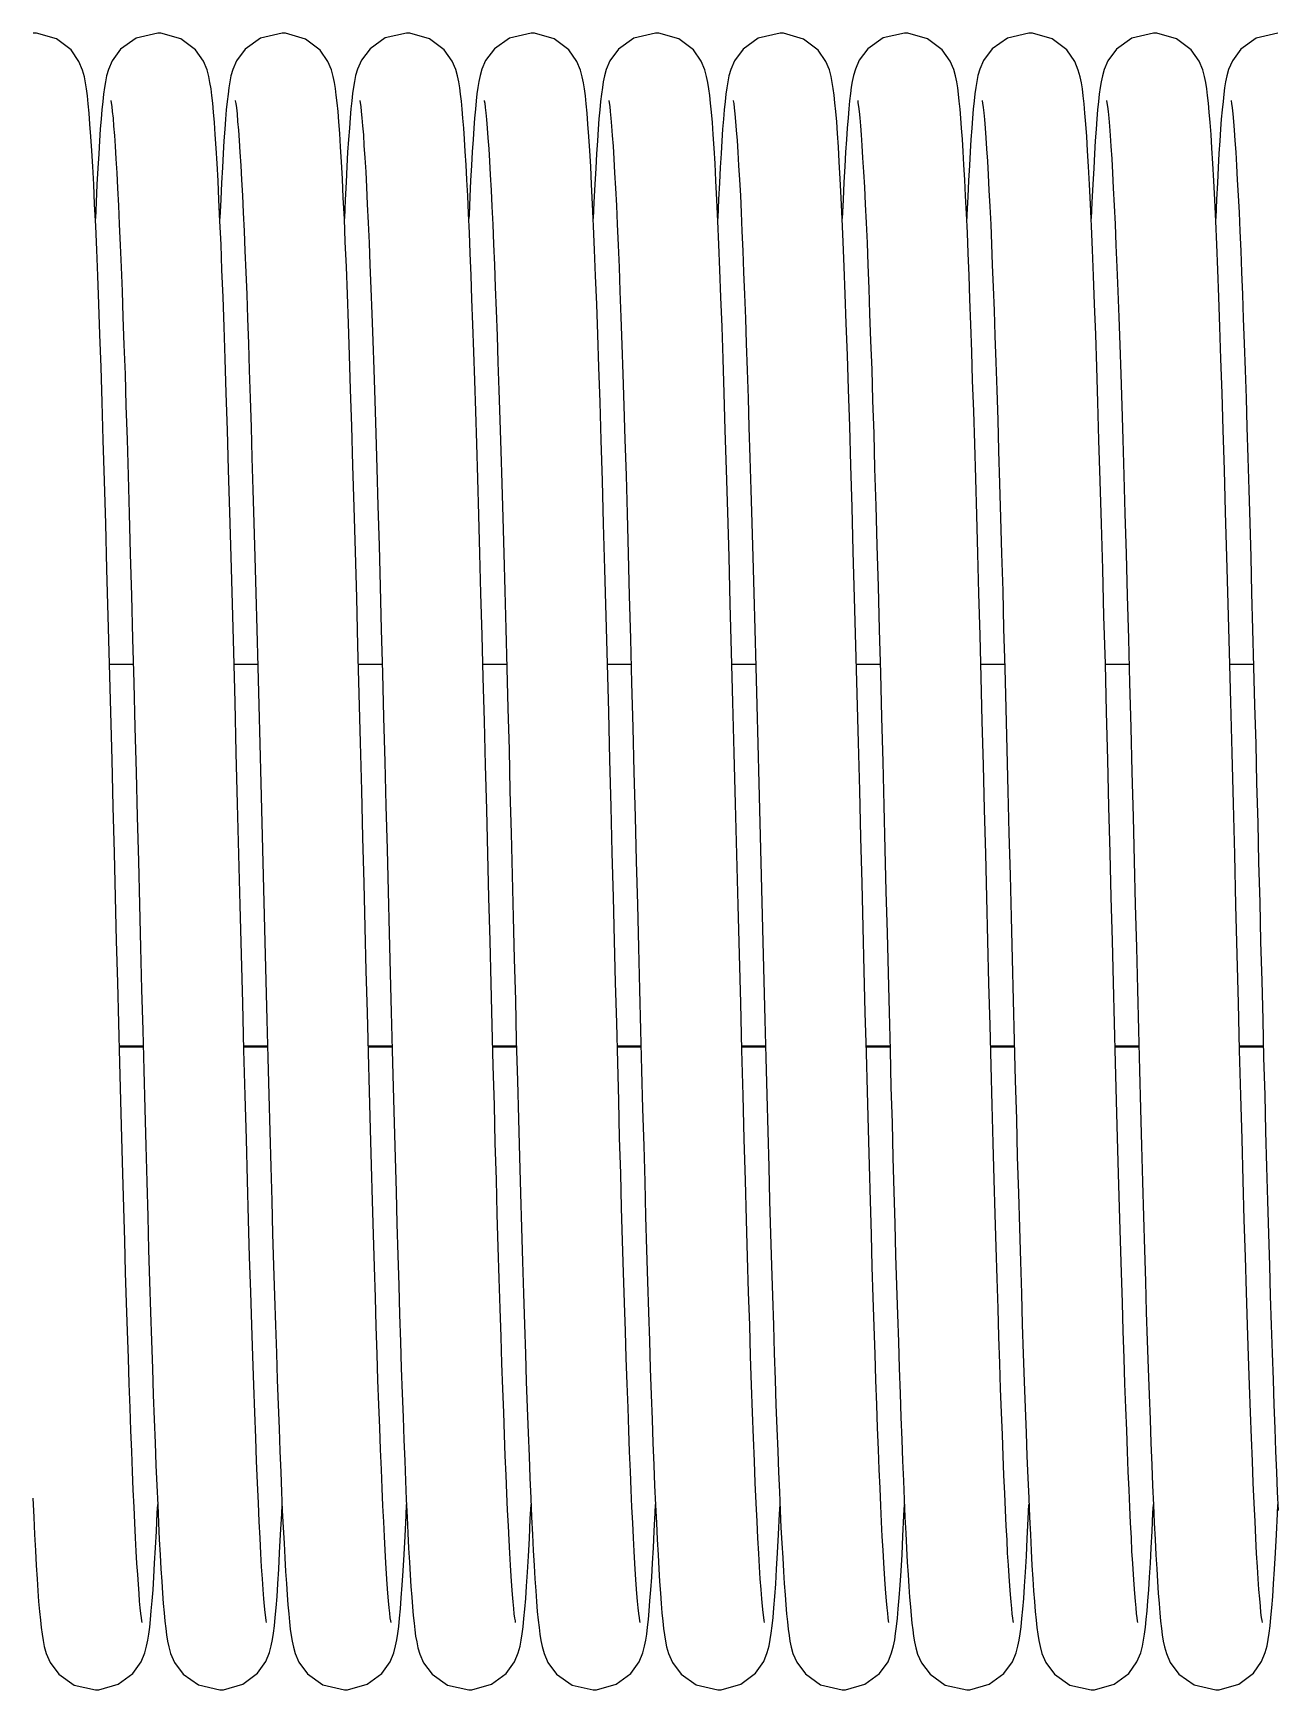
# Model space of a CAD drawing. Header units: millimetres. Extents: x 21899 to 38731, y -5425 to 3612.
# Drawn here: x 22540.2 to 22620.2, y 3128.8 to 3235.3 of the extents above; entities that cross this region are included whole.
import ezdxf

# ---------------------------------------------------------------- set-up
doc = ezdxf.new("R2010")
doc.units = ezdxf.units.MM

msp = doc.modelspace()

# ---------------------------------------------------------------- linework, layer by layer
at = {"color": 7, "linetype": 'Continuous'}
for p, q in [((22545.13, 3194.69), (22546.65, 3194.69)), ((22553.13, 3194.69), (22554.65, 3194.69)), ((22561.13, 3194.69), (22562.65, 3194.69)), ((22569.13, 3194.69), (22570.65, 3194.69)), ((22577.13, 3194.69), (22578.65, 3194.69)), ((22585.13, 3194.69), (22586.65, 3194.69)), ((22593.13, 3194.69), (22594.65, 3194.69)), ((22601.13, 3194.69), (22602.65, 3194.69)), ((22609.13, 3194.69), (22610.65, 3194.69)), ((22617.13, 3194.69), (22618.65, 3194.69)), ((22545.76, 3170.08), (22547.29, 3170.08)), ((22553.76, 3170.08), (22555.29, 3170.08)), ((22561.76, 3170.08), (22563.29, 3170.08)), ((22569.76, 3170.08), (22571.29, 3170.08)), ((22577.76, 3170.08), (22579.29, 3170.08)), ((22585.76, 3170.08), (22587.29, 3170.08)), ((22593.76, 3170.08), (22595.29, 3170.08)), ((22601.76, 3170.08), (22603.29, 3170.08)), ((22609.76, 3170.08), (22611.29, 3170.08)), ((22617.76, 3170.08), (22619.29, 3170.08))]:
    msp.add_line(p, q, dxfattribs=at)
at = {"color": 9, "linetype": 'Continuous'}
for p, q in [((22545.76, 3170.15), (22547.28, 3170.15)), ((22553.76, 3170.15), (22555.28, 3170.15)), ((22561.76, 3170.15), (22563.28, 3170.15)), ((22569.76, 3170.15), (22571.28, 3170.15)), ((22577.76, 3170.15), (22579.28, 3170.15)), ((22585.76, 3170.15), (22587.28, 3170.15)), ((22593.76, 3170.15), (22595.28, 3170.15)), ((22601.76, 3170.15), (22603.28, 3170.15)), ((22609.76, 3170.15), (22611.28, 3170.15)), ((22617.76, 3170.15), (22619.28, 3170.15))]:
    msp.add_line(p, q, dxfattribs=at)
at = {"color": 7, "linetype": 'Continuous'}
for points in [[(22547.22, 3133.08), (22547.2, 3133.18), (22547.18, 3133.38), (22547.14, 3133.66), (22547.1, 3134.02), (22547.06, 3134.45), (22547.02, 3134.95), (22546.98, 3135.52), (22546.94, 3136.16), (22546.89, 3136.88), (22546.84, 3137.67), (22546.8, 3138.53), (22546.75, 3139.48), (22546.7, 3140.5), (22546.65, 3141.61), (22546.6, 3142.79), (22546.55, 3144.07), (22546.5, 3145.43), (22546.45, 3146.88), (22546.39, 3148.42), (22546.34, 3150.07), (22546.28, 3151.81), (22546.22, 3153.64), (22546.16, 3155.58), (22546.1, 3157.61), (22546.04, 3159.74), (22545.98, 3161.95), (22545.91, 3164.24), (22545.85, 3166.62), (22545.79, 3169.07), (22545.72, 3171.6), (22545.65, 3174.22), (22545.58, 3176.91), (22545.51, 3179.7), (22545.44, 3182.56), (22545.36, 3185.51), (22545.29, 3188.53), (22545.21, 3191.61), (22545.13, 3194.71), (22545.04, 3197.78), (22544.96, 3200.79), (22544.88, 3203.7), (22544.8, 3206.47), (22544.72, 3209.08), (22544.65, 3211.52), (22544.58, 3213.78), (22544.51, 3215.88), (22544.44, 3217.83), (22544.37, 3219.64), (22544.3, 3221.31), (22544.24, 3222.85), (22544.17, 3224.25), (22544.11, 3225.52), (22544.05, 3226.67), (22543.99, 3227.69), (22543.93, 3228.6), (22543.87, 3229.4), (22543.82, 3230.1), (22543.76, 3230.7), (22543.71, 3231.21), (22543.65, 3231.66), (22543.59, 3232.06), (22543.51, 3232.45), (22543.39, 3232.88), (22543.16, 3233.43), (22542.65, 3234.17), (22541.71, 3234.88), (22540.44, 3235.24), (22540.22, 3235.25)], [(22548.22, 3235.25), (22546.83, 3234.93), (22545.84, 3234.23), (22545.29, 3233.48), (22545.05, 3232.92), (22544.94, 3232.5), (22544.86, 3232.13), (22544.8, 3231.75), (22544.74, 3231.33), (22544.69, 3230.86), (22544.63, 3230.33), (22544.58, 3229.74), (22544.53, 3229.07)], [(22551.87, 3229.51), (22551.81, 3230.18), (22551.76, 3230.75), (22551.7, 3231.25), (22551.65, 3231.68), (22551.58, 3232.08), (22551.5, 3232.46), (22551.39, 3232.9), (22551.16, 3233.44), (22550.65, 3234.17), (22549.71, 3234.88), (22548.43, 3235.24), (22548.22, 3235.25)], [(22556.22, 3235.25), (22554.82, 3234.92), (22553.84, 3234.23), (22553.29, 3233.48), (22553.05, 3232.92), (22552.93, 3232.5), (22552.86, 3232.12), (22552.79, 3231.74), (22552.74, 3231.32), (22552.69, 3230.85), (22552.63, 3230.32), (22552.58, 3229.73), (22552.53, 3229.07)], [(22559.86, 3229.55), (22559.81, 3230.21), (22559.75, 3230.77), (22559.7, 3231.26), (22559.64, 3231.69), (22559.58, 3232.08), (22559.5, 3232.47), (22559.39, 3232.9), (22559.16, 3233.43), (22558.66, 3234.16), (22557.72, 3234.87), (22556.44, 3235.24), (22556.22, 3235.25)], [(22564.22, 3235.25), (22562.85, 3234.94), (22561.87, 3234.25), (22561.31, 3233.51), (22561.06, 3232.94), (22560.94, 3232.52), (22560.86, 3232.15), (22560.8, 3231.78), (22560.74, 3231.36), (22560.69, 3230.9), (22560.64, 3230.39), (22560.59, 3229.81), (22560.54, 3229.15)], [(22567.89, 3229.15), (22567.84, 3229.79), (22567.79, 3230.36), (22567.74, 3230.87), (22567.69, 3231.33), (22567.64, 3231.73), (22567.58, 3232.12), (22567.5, 3232.5), (22567.38, 3232.92), (22567.15, 3233.45), (22566.64, 3234.18), (22565.7, 3234.88), (22564.43, 3235.24), (22564.22, 3235.25)], [(22572.22, 3235.25), (22570.84, 3234.93), (22569.86, 3234.24), (22569.3, 3233.5), (22569.06, 3232.94), (22568.94, 3232.52), (22568.86, 3232.14), (22568.8, 3231.76), (22568.74, 3231.35), (22568.69, 3230.89), (22568.64, 3230.37), (22568.59, 3229.79), (22568.54, 3229.14)], [(22579.22, 3133.08), (22579.2, 3133.18), (22579.18, 3133.38), (22579.14, 3133.66), (22579.1, 3134.02), (22579.06, 3134.45), (22579.02, 3134.95), (22578.98, 3135.52), (22578.94, 3136.16), (22578.89, 3136.88), (22578.84, 3137.67), (22578.8, 3138.53), (22578.75, 3139.48), (22578.7, 3140.5), (22578.65, 3141.61), (22578.6, 3142.79), (22578.55, 3144.07), (22578.5, 3145.43), (22578.45, 3146.88), (22578.39, 3148.42), (22578.34, 3150.07), (22578.28, 3151.81), (22578.22, 3153.64), (22578.16, 3155.58), (22578.1, 3157.61), (22578.04, 3159.74), (22577.98, 3161.95), (22577.91, 3164.24), (22577.85, 3166.62), (22577.79, 3169.07), (22577.72, 3171.6), (22577.65, 3174.22), (22577.58, 3176.91), (22577.51, 3179.7), (22577.44, 3182.56), (22577.36, 3185.51), (22577.29, 3188.53), (22577.21, 3191.61), (22577.13, 3194.71), (22577.04, 3197.78), (22576.96, 3200.79), (22576.88, 3203.7), (22576.8, 3206.47), (22576.72, 3209.08), (22576.65, 3211.52), (22576.58, 3213.78), (22576.51, 3215.88), (22576.44, 3217.83), (22576.37, 3219.64), (22576.3, 3221.31), (22576.24, 3222.85), (22576.17, 3224.25), (22576.11, 3225.52), (22576.05, 3226.67), (22575.99, 3227.69), (22575.93, 3228.6), (22575.87, 3229.4), (22575.82, 3230.1), (22575.76, 3230.7), (22575.71, 3231.21), (22575.65, 3231.66), (22575.59, 3232.06), (22575.51, 3232.45), (22575.39, 3232.88), (22575.16, 3233.43), (22574.65, 3234.17), (22573.71, 3234.88), (22572.44, 3235.24), (22572.22, 3235.25)], [(22580.22, 3235.25), (22578.83, 3234.93), (22577.84, 3234.23), (22577.29, 3233.48), (22577.05, 3232.92), (22576.94, 3232.5), (22576.86, 3232.13), (22576.8, 3231.75), (22576.74, 3231.33), (22576.69, 3230.86), (22576.63, 3230.33), (22576.58, 3229.74), (22576.53, 3229.07)], [(22583.87, 3229.51), (22583.81, 3230.18), (22583.76, 3230.75), (22583.7, 3231.25), (22583.65, 3231.68), (22583.58, 3232.08), (22583.5, 3232.46), (22583.39, 3232.9), (22583.16, 3233.44), (22582.65, 3234.17), (22581.71, 3234.88), (22580.43, 3235.24), (22580.22, 3235.25)], [(22588.22, 3235.25), (22586.82, 3234.92), (22585.84, 3234.23), (22585.29, 3233.48), (22585.05, 3232.92), (22584.93, 3232.5), (22584.86, 3232.12), (22584.79, 3231.74), (22584.74, 3231.32), (22584.69, 3230.85), (22584.63, 3230.32), (22584.58, 3229.73), (22584.53, 3229.07)], [(22591.86, 3229.55), (22591.81, 3230.21), (22591.75, 3230.77), (22591.7, 3231.26), (22591.64, 3231.69), (22591.58, 3232.08), (22591.5, 3232.47), (22591.39, 3232.9), (22591.16, 3233.43), (22590.66, 3234.16), (22589.72, 3234.87), (22588.44, 3235.24), (22588.22, 3235.25)], [(22596.22, 3235.25), (22594.85, 3234.94), (22593.87, 3234.25), (22593.31, 3233.51), (22593.06, 3232.94), (22592.94, 3232.52), (22592.86, 3232.15), (22592.8, 3231.78), (22592.74, 3231.36), (22592.69, 3230.9), (22592.64, 3230.39), (22592.59, 3229.81), (22592.54, 3229.15)], [(22599.89, 3229.15), (22599.84, 3229.79), (22599.79, 3230.36), (22599.74, 3230.87), (22599.69, 3231.33), (22599.64, 3231.73), (22599.58, 3232.12), (22599.5, 3232.5), (22599.38, 3232.92), (22599.15, 3233.45), (22598.64, 3234.18), (22597.7, 3234.88), (22596.43, 3235.24), (22596.22, 3235.25)], [(22604.22, 3235.25), (22602.84, 3234.93), (22601.86, 3234.24), (22601.3, 3233.5), (22601.06, 3232.94), (22600.94, 3232.52), (22600.86, 3232.14), (22600.8, 3231.76), (22600.74, 3231.35), (22600.69, 3230.89), (22600.64, 3230.37), (22600.59, 3229.79), (22600.54, 3229.14)], [(22611.22, 3133.08), (22611.2, 3133.18), (22611.18, 3133.38), (22611.14, 3133.66), (22611.1, 3134.02), (22611.06, 3134.45), (22611.02, 3134.95), (22610.98, 3135.52), (22610.94, 3136.16), (22610.89, 3136.88), (22610.84, 3137.67), (22610.8, 3138.53), (22610.75, 3139.48), (22610.7, 3140.5), (22610.65, 3141.61), (22610.6, 3142.79), (22610.55, 3144.07), (22610.5, 3145.43), (22610.45, 3146.88), (22610.39, 3148.42), (22610.34, 3150.07), (22610.28, 3151.81), (22610.22, 3153.64), (22610.16, 3155.58), (22610.1, 3157.61), (22610.04, 3159.74), (22609.98, 3161.95), (22609.91, 3164.24), (22609.85, 3166.62), (22609.79, 3169.07), (22609.72, 3171.6), (22609.65, 3174.22), (22609.58, 3176.91), (22609.51, 3179.7), (22609.44, 3182.56), (22609.36, 3185.51), (22609.29, 3188.53), (22609.21, 3191.61), (22609.13, 3194.71), (22609.04, 3197.78), (22608.96, 3200.79), (22608.88, 3203.7), (22608.8, 3206.47), (22608.72, 3209.08), (22608.65, 3211.52), (22608.58, 3213.78), (22608.51, 3215.88), (22608.44, 3217.83), (22608.37, 3219.64), (22608.3, 3221.31), (22608.24, 3222.85), (22608.17, 3224.25), (22608.11, 3225.52), (22608.05, 3226.67), (22607.99, 3227.69), (22607.93, 3228.6), (22607.87, 3229.4), (22607.82, 3230.1), (22607.76, 3230.7), (22607.71, 3231.21), (22607.65, 3231.66), (22607.59, 3232.06), (22607.51, 3232.45), (22607.39, 3232.88), (22607.16, 3233.43), (22606.65, 3234.17), (22605.71, 3234.88), (22604.44, 3235.24), (22604.22, 3235.25)], [(22612.22, 3235.25), (22610.83, 3234.93), (22609.84, 3234.23), (22609.29, 3233.48), (22609.05, 3232.92), (22608.94, 3232.5), (22608.86, 3232.13), (22608.8, 3231.75), (22608.74, 3231.33), (22608.69, 3230.86), (22608.63, 3230.33), (22608.58, 3229.74), (22608.53, 3229.07)], [(22615.87, 3229.51), (22615.81, 3230.18), (22615.76, 3230.75), (22615.7, 3231.25), (22615.65, 3231.68), (22615.58, 3232.08), (22615.5, 3232.46), (22615.39, 3232.9), (22615.16, 3233.44), (22614.65, 3234.17), (22613.71, 3234.88), (22612.43, 3235.24), (22612.22, 3235.25)], [(22620.22, 3235.25), (22618.82, 3234.92), (22617.84, 3234.23), (22617.29, 3233.48), (22617.05, 3232.92), (22616.93, 3232.5), (22616.86, 3232.12), (22616.79, 3231.74), (22616.74, 3231.32), (22616.69, 3230.85), (22616.63, 3230.32), (22616.58, 3229.73), (22616.53, 3229.07)], [(22545.21, 3230.92), (22545.21, 3230.91), (22545.23, 3230.77), (22545.27, 3230.54), (22545.3, 3230.21), (22545.35, 3229.79), (22545.39, 3229.28), (22545.44, 3228.68), (22545.49, 3227.98), (22545.54, 3227.18), (22545.59, 3226.28), (22545.64, 3225.28), (22545.7, 3224.18), (22545.75, 3222.96), (22545.81, 3221.63), (22545.87, 3220.2), (22545.93, 3218.66), (22545.99, 3217), (22546.05, 3215.22), (22546.12, 3213.32), (22546.18, 3211.29), (22546.25, 3209.12), (22546.32, 3206.81), (22546.39, 3204.36), (22546.46, 3201.78), (22546.53, 3199.1), (22546.61, 3196.32), (22546.68, 3193.49), (22546.76, 3190.62), (22546.83, 3187.74), (22546.91, 3184.87), (22546.98, 3182.03), (22547.05, 3179.23), (22547.12, 3176.48), (22547.19, 3173.78), (22547.26, 3171.15), (22547.32, 3168.59), (22547.39, 3166.11), (22547.46, 3163.72), (22547.52, 3161.4), (22547.58, 3159.18), (22547.64, 3157.04), (22547.7, 3155), (22547.76, 3153.04), (22547.82, 3151.18), (22547.88, 3149.4), (22547.94, 3147.72), (22548, 3146.12), (22548.05, 3144.62), (22548.11, 3143.2), (22548.16, 3141.88), (22548.22, 3140.64), (22548.27, 3139.48), (22548.32, 3138.42), (22548.38, 3137.43), (22548.43, 3136.53), (22548.48, 3135.71), (22548.53, 3134.97)], [(22553.21, 3230.92), (22553.21, 3230.9), (22553.24, 3230.73), (22553.28, 3230.45), (22553.32, 3230.07), (22553.36, 3229.58), (22553.41, 3229.01), (22553.46, 3228.34), (22553.51, 3227.59), (22553.56, 3226.75), (22553.61, 3225.82), (22553.67, 3224.81), (22553.72, 3223.71), (22553.77, 3222.52), (22553.83, 3221.25), (22553.88, 3219.89), (22553.94, 3218.45), (22553.99, 3216.91), (22554.05, 3215.29), (22554.11, 3213.58), (22554.17, 3211.79), (22554.22, 3209.91), (22554.28, 3207.94), (22554.34, 3205.89), (22554.41, 3203.76), (22554.47, 3201.56), (22554.53, 3199.27), (22554.59, 3196.92), (22554.66, 3194.52), (22554.72, 3192.06), (22554.79, 3189.56), (22554.85, 3187.04), (22554.92, 3184.49), (22554.98, 3181.94), (22555.05, 3179.38), (22555.11, 3176.84), (22555.18, 3174.32), (22555.24, 3171.83), (22555.3, 3169.38), (22555.37, 3166.99), (22555.43, 3164.65), (22555.49, 3162.38), (22555.55, 3160.19), (22555.61, 3158.07), (22555.67, 3156.03), (22555.73, 3154.07), (22555.79, 3152.19), (22555.85, 3150.4), (22555.91, 3148.69), (22555.96, 3147.08), (22556.02, 3145.55), (22556.07, 3144.1), (22556.13, 3142.75), (22556.18, 3141.48), (22556.23, 3140.29), (22556.28, 3139.19), (22556.34, 3138.17), (22556.39, 3137.23), (22556.44, 3136.36), (22556.49, 3135.58), (22556.54, 3134.86)], [(22561.21, 3230.91), (22561.21, 3230.91), (22561.23, 3230.78), (22561.27, 3230.54), (22561.3, 3230.22), (22561.34, 3229.81), (22561.39, 3229.3), (22561.44, 3228.71), (22561.48, 3228.02), (22561.53, 3227.23), (22561.59, 3226.34), (22561.64, 3225.35), (22561.69, 3224.26), (22561.75, 3223.06), (22561.81, 3221.76), (22561.86, 3220.35), (22561.92, 3218.83), (22561.98, 3217.21), (22562.04, 3215.47), (22562.11, 3213.62), (22562.17, 3211.64), (22562.24, 3209.52), (22562.3, 3207.27), (22562.37, 3204.86), (22562.45, 3202.32), (22562.52, 3199.67), (22562.59, 3196.92), (22562.67, 3194.11), (22562.74, 3191.26), (22562.82, 3188.4), (22562.89, 3185.57), (22562.96, 3182.79), (22563.03, 3180.07), (22563.1, 3177.41), (22563.16, 3174.83), (22563.23, 3172.31), (22563.29, 3169.87), (22563.35, 3167.49), (22563.42, 3165.19), (22563.48, 3162.95), (22563.54, 3160.79), (22563.6, 3158.7), (22563.65, 3156.69), (22563.71, 3154.75), (22563.77, 3152.89), (22563.83, 3151.12), (22563.88, 3149.42), (22563.94, 3147.81), (22563.99, 3146.28), (22564.04, 3144.83), (22564.1, 3143.47), (22564.15, 3142.19), (22564.2, 3140.98), (22564.25, 3139.86), (22564.3, 3138.82), (22564.35, 3137.85), (22564.4, 3136.96), (22564.45, 3136.14), (22564.5, 3135.39), (22564.55, 3134.71), (22564.6, 3134.09), (22564.65, 3133.54), (22564.7, 3133.04), (22564.75, 3132.6), (22564.8, 3132.2), (22564.87, 3131.83), (22564.94, 3131.46), (22565.06, 3131.05), (22565.31, 3130.49), (22565.86, 3129.75), (22566.84, 3129.06), (22568.22, 3128.75)], [(22569.21, 3230.92), (22569.21, 3230.9), (22569.24, 3230.74), (22569.27, 3230.48), (22569.31, 3230.13), (22569.36, 3229.69), (22569.4, 3229.15), (22569.45, 3228.53), (22569.5, 3227.82), (22569.55, 3227.03), (22569.6, 3226.14), (22569.65, 3225.16), (22569.7, 3224.1), (22569.76, 3222.94), (22569.81, 3221.69), (22569.86, 3220.35), (22569.92, 3218.93), (22569.98, 3217.41), (22570.03, 3215.8), (22570.09, 3214.09), (22570.15, 3212.29), (22570.21, 3210.39), (22570.27, 3208.39), (22570.33, 3206.29), (22570.4, 3204.09), (22570.46, 3201.8), (22570.53, 3199.41), (22570.59, 3196.95), (22570.66, 3194.42), (22570.73, 3191.83), (22570.8, 3189.19), (22570.86, 3186.52), (22570.93, 3183.82), (22571, 3181.12), (22571.07, 3178.42), (22571.14, 3175.74), (22571.21, 3173.09), (22571.27, 3170.48), (22571.34, 3167.93), (22571.41, 3165.44), (22571.47, 3163.02), (22571.54, 3160.69), (22571.6, 3158.45), (22571.67, 3156.29), (22571.73, 3154.22), (22571.79, 3152.24), (22571.85, 3150.36), (22571.91, 3148.57), (22571.97, 3146.88), (22572.03, 3145.28), (22572.09, 3143.78), (22572.14, 3142.38), (22572.2, 3141.07), (22572.25, 3139.85), (22572.31, 3138.73), (22572.36, 3137.7), (22572.41, 3136.75), (22572.47, 3135.89), (22572.52, 3135.11), (22572.57, 3134.42)], [(22577.21, 3230.92), (22577.21, 3230.91), (22577.23, 3230.77), (22577.27, 3230.54), (22577.3, 3230.21), (22577.35, 3229.79), (22577.39, 3229.28), (22577.44, 3228.68), (22577.49, 3227.98), (22577.54, 3227.18), (22577.59, 3226.28), (22577.64, 3225.28), (22577.7, 3224.18), (22577.75, 3222.96), (22577.81, 3221.63), (22577.87, 3220.2), (22577.93, 3218.66), (22577.99, 3217), (22578.05, 3215.22), (22578.12, 3213.32), (22578.18, 3211.29), (22578.25, 3209.12), (22578.32, 3206.81), (22578.39, 3204.36), (22578.46, 3201.78), (22578.53, 3199.1), (22578.61, 3196.32), (22578.68, 3193.49), (22578.76, 3190.62), (22578.83, 3187.74), (22578.91, 3184.87), (22578.98, 3182.03), (22579.05, 3179.23), (22579.12, 3176.48), (22579.19, 3173.78), (22579.26, 3171.15), (22579.32, 3168.59), (22579.39, 3166.11), (22579.46, 3163.72), (22579.52, 3161.4), (22579.58, 3159.18), (22579.64, 3157.04), (22579.7, 3155), (22579.76, 3153.04), (22579.82, 3151.18), (22579.88, 3149.4), (22579.94, 3147.72), (22580, 3146.12), (22580.05, 3144.62), (22580.11, 3143.2), (22580.16, 3141.88), (22580.22, 3140.64), (22580.27, 3139.48), (22580.32, 3138.42), (22580.38, 3137.43), (22580.43, 3136.53), (22580.48, 3135.71), (22580.53, 3134.97)], [(22585.21, 3230.92), (22585.21, 3230.9), (22585.24, 3230.73), (22585.28, 3230.45), (22585.32, 3230.07), (22585.36, 3229.58), (22585.41, 3229.01), (22585.46, 3228.34), (22585.51, 3227.59), (22585.56, 3226.75), (22585.61, 3225.82), (22585.67, 3224.81), (22585.72, 3223.71), (22585.77, 3222.52), (22585.83, 3221.25), (22585.88, 3219.89), (22585.94, 3218.45), (22585.99, 3216.91), (22586.05, 3215.29), (22586.11, 3213.58), (22586.17, 3211.79), (22586.22, 3209.91), (22586.28, 3207.94), (22586.34, 3205.89), (22586.41, 3203.76), (22586.47, 3201.56), (22586.53, 3199.27), (22586.59, 3196.92), (22586.66, 3194.52), (22586.72, 3192.06), (22586.79, 3189.56), (22586.85, 3187.04), (22586.92, 3184.49), (22586.98, 3181.94), (22587.05, 3179.38), (22587.11, 3176.84), (22587.18, 3174.32), (22587.24, 3171.83), (22587.3, 3169.38), (22587.37, 3166.99), (22587.43, 3164.65), (22587.49, 3162.38), (22587.55, 3160.19), (22587.61, 3158.07), (22587.67, 3156.03), (22587.73, 3154.07), (22587.79, 3152.19), (22587.85, 3150.4), (22587.91, 3148.69), (22587.96, 3147.08), (22588.02, 3145.55), (22588.07, 3144.1), (22588.13, 3142.75), (22588.18, 3141.48), (22588.23, 3140.29), (22588.28, 3139.19), (22588.34, 3138.17), (22588.39, 3137.23), (22588.44, 3136.36), (22588.49, 3135.58), (22588.54, 3134.86)], [(22593.21, 3230.91), (22593.21, 3230.91), (22593.23, 3230.78), (22593.27, 3230.54), (22593.3, 3230.22), (22593.34, 3229.81), (22593.39, 3229.3), (22593.44, 3228.71), (22593.48, 3228.02), (22593.53, 3227.23), (22593.59, 3226.34), (22593.64, 3225.35), (22593.69, 3224.26), (22593.75, 3223.06), (22593.81, 3221.76), (22593.86, 3220.35), (22593.92, 3218.83), (22593.98, 3217.21), (22594.04, 3215.47), (22594.11, 3213.62), (22594.17, 3211.64), (22594.24, 3209.52), (22594.3, 3207.27), (22594.37, 3204.86), (22594.45, 3202.32), (22594.52, 3199.67), (22594.59, 3196.92), (22594.67, 3194.11), (22594.74, 3191.26), (22594.82, 3188.4), (22594.89, 3185.57), (22594.96, 3182.79), (22595.03, 3180.07), (22595.1, 3177.41), (22595.16, 3174.83), (22595.23, 3172.31), (22595.29, 3169.87), (22595.35, 3167.49), (22595.42, 3165.19), (22595.48, 3162.95), (22595.54, 3160.79), (22595.6, 3158.7), (22595.65, 3156.69), (22595.71, 3154.75), (22595.77, 3152.89), (22595.83, 3151.12), (22595.88, 3149.42), (22595.94, 3147.81), (22595.99, 3146.28), (22596.04, 3144.83), (22596.1, 3143.47), (22596.15, 3142.19), (22596.2, 3140.98), (22596.25, 3139.86), (22596.3, 3138.82), (22596.35, 3137.85), (22596.4, 3136.96), (22596.45, 3136.14), (22596.5, 3135.39), (22596.55, 3134.71), (22596.6, 3134.09), (22596.65, 3133.54), (22596.7, 3133.04), (22596.75, 3132.6), (22596.8, 3132.2), (22596.87, 3131.83), (22596.94, 3131.46), (22597.06, 3131.05), (22597.31, 3130.49), (22597.86, 3129.75), (22598.84, 3129.06), (22600.22, 3128.75)], [(22601.21, 3230.92), (22601.21, 3230.9), (22601.24, 3230.74), (22601.27, 3230.48), (22601.31, 3230.13), (22601.36, 3229.69), (22601.4, 3229.15), (22601.45, 3228.53), (22601.5, 3227.82), (22601.55, 3227.03), (22601.6, 3226.14), (22601.65, 3225.16), (22601.7, 3224.1), (22601.76, 3222.94), (22601.81, 3221.69), (22601.86, 3220.35), (22601.92, 3218.93), (22601.98, 3217.41), (22602.03, 3215.8), (22602.09, 3214.09), (22602.15, 3212.29), (22602.21, 3210.39), (22602.27, 3208.39), (22602.33, 3206.29), (22602.4, 3204.09), (22602.46, 3201.8), (22602.53, 3199.41), (22602.59, 3196.95), (22602.66, 3194.42), (22602.73, 3191.83), (22602.8, 3189.19), (22602.86, 3186.52), (22602.93, 3183.82), (22603, 3181.12), (22603.07, 3178.42), (22603.14, 3175.74), (22603.21, 3173.09), (22603.27, 3170.48), (22603.34, 3167.93), (22603.41, 3165.44), (22603.47, 3163.02), (22603.54, 3160.69), (22603.6, 3158.45), (22603.67, 3156.29), (22603.73, 3154.22), (22603.79, 3152.24), (22603.85, 3150.36), (22603.91, 3148.57), (22603.97, 3146.88), (22604.03, 3145.28), (22604.09, 3143.78), (22604.14, 3142.38), (22604.2, 3141.07), (22604.25, 3139.85), (22604.31, 3138.73), (22604.36, 3137.7), (22604.41, 3136.75), (22604.47, 3135.89), (22604.52, 3135.11), (22604.57, 3134.42)], [(22609.21, 3230.92), (22609.21, 3230.91), (22609.23, 3230.77), (22609.27, 3230.54), (22609.3, 3230.21), (22609.35, 3229.79), (22609.39, 3229.28), (22609.44, 3228.68), (22609.49, 3227.98), (22609.54, 3227.18), (22609.59, 3226.28), (22609.64, 3225.28), (22609.7, 3224.18), (22609.75, 3222.96), (22609.81, 3221.63), (22609.87, 3220.2), (22609.93, 3218.66), (22609.99, 3217), (22610.05, 3215.22), (22610.12, 3213.32), (22610.18, 3211.29), (22610.25, 3209.12), (22610.32, 3206.81), (22610.39, 3204.36), (22610.46, 3201.78), (22610.53, 3199.1), (22610.61, 3196.32), (22610.68, 3193.49), (22610.76, 3190.62), (22610.83, 3187.74), (22610.91, 3184.87), (22610.98, 3182.03), (22611.05, 3179.23), (22611.12, 3176.48), (22611.19, 3173.78), (22611.26, 3171.15), (22611.32, 3168.59), (22611.39, 3166.11), (22611.46, 3163.72), (22611.52, 3161.4), (22611.58, 3159.18), (22611.64, 3157.04), (22611.7, 3155), (22611.76, 3153.04), (22611.82, 3151.18), (22611.88, 3149.4), (22611.94, 3147.72), (22612, 3146.12), (22612.05, 3144.62), (22612.11, 3143.2), (22612.16, 3141.88), (22612.22, 3140.64), (22612.27, 3139.48), (22612.32, 3138.42), (22612.38, 3137.43), (22612.43, 3136.53), (22612.48, 3135.71), (22612.53, 3134.97)], [(22617.21, 3230.92), (22617.21, 3230.9), (22617.24, 3230.73), (22617.28, 3230.45), (22617.32, 3230.07), (22617.36, 3229.58), (22617.41, 3229.01), (22617.46, 3228.34), (22617.51, 3227.59), (22617.56, 3226.75), (22617.61, 3225.82), (22617.67, 3224.81), (22617.72, 3223.71), (22617.77, 3222.52), (22617.83, 3221.25), (22617.88, 3219.89), (22617.94, 3218.45), (22617.99, 3216.91), (22618.05, 3215.29), (22618.11, 3213.58), (22618.17, 3211.79), (22618.22, 3209.91), (22618.28, 3207.94), (22618.34, 3205.89), (22618.41, 3203.76), (22618.47, 3201.56), (22618.53, 3199.27), (22618.59, 3196.92), (22618.66, 3194.52), (22618.72, 3192.06), (22618.79, 3189.56), (22618.85, 3187.04), (22618.92, 3184.49), (22618.98, 3181.94), (22619.05, 3179.38), (22619.11, 3176.84), (22619.18, 3174.32), (22619.24, 3171.83), (22619.3, 3169.38), (22619.37, 3166.99), (22619.43, 3164.65), (22619.49, 3162.38), (22619.55, 3160.19), (22619.61, 3158.07), (22619.67, 3156.03), (22619.73, 3154.07), (22619.79, 3152.19), (22619.85, 3150.4), (22619.91, 3148.69), (22619.96, 3147.08), (22620.02, 3145.55), (22620.07, 3144.1), (22620.13, 3142.75), (22620.18, 3141.48), (22620.23, 3140.29)], [(22555.22, 3133.08), (22555.2, 3133.2), (22555.17, 3133.41), (22555.13, 3133.72), (22555.09, 3134.12), (22555.05, 3134.61), (22555, 3135.2), (22554.95, 3135.88), (22554.9, 3136.65), (22554.85, 3137.52), (22554.8, 3138.5), (22554.75, 3139.58), (22554.69, 3140.76), (22554.63, 3142.05), (22554.58, 3143.45), (22554.52, 3144.96), (22554.46, 3146.58), (22554.39, 3148.33), (22554.33, 3150.2), (22554.27, 3152.19), (22554.2, 3154.32), (22554.13, 3156.58), (22554.06, 3158.97), (22553.99, 3161.5), (22553.92, 3164.16), (22553.84, 3166.95), (22553.76, 3169.87), (22553.69, 3172.9), (22553.61, 3176.02), (22553.52, 3179.2), (22553.44, 3182.44), (22553.36, 3185.71), (22553.27, 3188.99), (22553.19, 3192.24), (22553.11, 3195.45), (22553.02, 3198.57), (22552.94, 3201.58), (22552.86, 3204.45), (22552.78, 3207.17), (22552.7, 3209.72), (22552.63, 3212.1), (22552.56, 3214.31), (22552.49, 3216.36), (22552.42, 3218.27), (22552.35, 3220.04), (22552.29, 3221.67), (22552.22, 3223.16), (22552.16, 3224.53), (22552.1, 3225.76), (22552.04, 3226.87), (22551.98, 3227.86), (22551.92, 3228.74), (22551.87, 3229.51)], [(22563.22, 3133.08), (22563.2, 3133.19), (22563.17, 3133.39), (22563.14, 3133.67), (22563.1, 3134.03), (22563.06, 3134.47), (22563.02, 3134.97), (22562.98, 3135.55), (22562.93, 3136.2), (22562.89, 3136.92), (22562.84, 3137.72), (22562.79, 3138.6), (22562.75, 3139.55), (22562.7, 3140.59), (22562.65, 3141.71), (22562.6, 3142.91), (22562.55, 3144.21), (22562.49, 3145.59), (22562.44, 3147.07), (22562.38, 3148.65), (22562.33, 3150.32), (22562.27, 3152.1), (22562.21, 3153.98), (22562.15, 3155.95), (22562.09, 3158.03), (22562.03, 3160.19), (22561.96, 3162.45), (22561.9, 3164.79), (22561.84, 3167.21), (22561.77, 3169.71), (22561.7, 3172.3), (22561.63, 3174.98), (22561.56, 3177.75), (22561.49, 3180.6), (22561.41, 3183.54), (22561.34, 3186.56), (22561.26, 3189.65), (22561.18, 3192.77), (22561.09, 3195.88), (22561.01, 3198.94), (22560.93, 3201.92), (22560.85, 3204.77), (22560.77, 3207.46), (22560.7, 3209.99), (22560.62, 3212.35), (22560.55, 3214.54), (22560.48, 3216.58), (22560.41, 3218.47), (22560.35, 3220.22), (22560.28, 3221.84), (22560.22, 3223.31), (22560.15, 3224.66), (22560.09, 3225.88), (22560.03, 3226.97), (22559.97, 3227.94), (22559.92, 3228.8), (22559.86, 3229.55)], [(22560.54, 3229.15), (22560.49, 3228.41), (22560.43, 3227.59), (22560.38, 3226.68), (22560.33, 3225.66), (22560.27, 3224.54), (22560.22, 3223.33)], [(22571.22, 3133.07), (22571.21, 3133.18), (22571.18, 3133.36), (22571.14, 3133.63), (22571.11, 3133.98), (22571.07, 3134.4), (22571.03, 3134.88), (22570.99, 3135.44), (22570.94, 3136.06), (22570.9, 3136.76), (22570.85, 3137.53), (22570.81, 3138.37), (22570.76, 3139.29), (22570.71, 3140.3), (22570.66, 3141.38), (22570.61, 3142.55), (22570.56, 3143.8), (22570.51, 3145.15), (22570.46, 3146.58), (22570.4, 3148.11), (22570.35, 3149.73), (22570.29, 3151.45), (22570.23, 3153.27), (22570.17, 3155.19), (22570.11, 3157.21), (22570.05, 3159.33), (22569.99, 3161.56), (22569.92, 3163.9), (22569.86, 3166.33), (22569.79, 3168.86), (22569.72, 3171.47), (22569.65, 3174.15), (22569.58, 3176.89), (22569.51, 3179.68), (22569.44, 3182.5), (22569.37, 3185.35), (22569.29, 3188.19), (22569.22, 3191.02), (22569.15, 3193.82), (22569.08, 3196.55), (22569, 3199.22), (22568.93, 3201.8), (22568.87, 3204.27), (22568.8, 3206.62), (22568.73, 3208.84), (22568.67, 3210.94), (22568.6, 3212.92), (22568.54, 3214.77), (22568.48, 3216.51), (22568.42, 3218.15), (22568.37, 3219.68), (22568.31, 3221.1), (22568.26, 3222.42), (22568.2, 3223.65), (22568.15, 3224.79), (22568.1, 3225.83), (22568.04, 3226.78), (22567.99, 3227.65), (22567.94, 3228.44), (22567.89, 3229.15)], [(22568.54, 3229.14), (22568.49, 3228.42), (22568.44, 3227.62), (22568.39, 3226.74), (22568.33, 3225.77), (22568.28, 3224.72), (22568.23, 3223.58), (22568.22, 3223.33)], [(22587.22, 3133.08), (22587.2, 3133.2), (22587.17, 3133.41), (22587.13, 3133.72), (22587.09, 3134.12), (22587.05, 3134.61), (22587, 3135.2), (22586.95, 3135.88), (22586.9, 3136.65), (22586.85, 3137.52), (22586.8, 3138.5), (22586.75, 3139.58), (22586.69, 3140.76), (22586.63, 3142.05), (22586.58, 3143.45), (22586.52, 3144.96), (22586.46, 3146.58), (22586.39, 3148.33), (22586.33, 3150.2), (22586.27, 3152.19), (22586.2, 3154.32), (22586.13, 3156.58), (22586.06, 3158.97), (22585.99, 3161.5), (22585.92, 3164.16), (22585.84, 3166.95), (22585.76, 3169.87), (22585.69, 3172.9), (22585.61, 3176.02), (22585.52, 3179.2), (22585.44, 3182.44), (22585.36, 3185.71), (22585.27, 3188.99), (22585.19, 3192.24), (22585.11, 3195.45), (22585.02, 3198.57), (22584.94, 3201.58), (22584.86, 3204.45), (22584.78, 3207.17), (22584.7, 3209.72), (22584.63, 3212.1), (22584.56, 3214.31), (22584.49, 3216.36), (22584.42, 3218.27), (22584.35, 3220.04), (22584.29, 3221.67), (22584.22, 3223.16), (22584.16, 3224.53), (22584.1, 3225.76), (22584.04, 3226.87), (22583.98, 3227.86), (22583.92, 3228.74), (22583.87, 3229.51)], [(22595.22, 3133.08), (22595.2, 3133.19), (22595.17, 3133.39), (22595.14, 3133.67), (22595.1, 3134.03), (22595.06, 3134.47), (22595.02, 3134.97), (22594.98, 3135.55), (22594.93, 3136.2), (22594.89, 3136.92), (22594.84, 3137.72), (22594.79, 3138.6), (22594.75, 3139.55), (22594.7, 3140.59), (22594.65, 3141.71), (22594.6, 3142.91), (22594.55, 3144.21), (22594.49, 3145.59), (22594.44, 3147.07), (22594.38, 3148.65), (22594.33, 3150.32), (22594.27, 3152.1), (22594.21, 3153.98), (22594.15, 3155.95), (22594.09, 3158.03), (22594.03, 3160.19), (22593.96, 3162.45), (22593.9, 3164.79), (22593.84, 3167.21), (22593.77, 3169.71), (22593.7, 3172.3), (22593.63, 3174.98), (22593.56, 3177.75), (22593.49, 3180.6), (22593.41, 3183.54), (22593.34, 3186.56), (22593.26, 3189.65), (22593.18, 3192.77), (22593.09, 3195.88), (22593.01, 3198.94), (22592.93, 3201.92), (22592.85, 3204.77), (22592.77, 3207.46), (22592.7, 3209.99), (22592.62, 3212.35), (22592.55, 3214.54), (22592.48, 3216.58), (22592.41, 3218.47), (22592.35, 3220.22), (22592.28, 3221.84), (22592.22, 3223.31), (22592.15, 3224.66), (22592.09, 3225.88), (22592.03, 3226.97), (22591.97, 3227.94), (22591.92, 3228.8), (22591.86, 3229.55)], [(22592.54, 3229.15), (22592.49, 3228.41), (22592.43, 3227.59), (22592.38, 3226.68), (22592.33, 3225.66), (22592.27, 3224.54), (22592.22, 3223.33)], [(22603.22, 3133.07), (22603.21, 3133.18), (22603.18, 3133.36), (22603.14, 3133.63), (22603.11, 3133.98), (22603.07, 3134.4), (22603.03, 3134.88), (22602.99, 3135.44), (22602.94, 3136.06), (22602.9, 3136.76), (22602.85, 3137.53), (22602.81, 3138.37), (22602.76, 3139.29), (22602.71, 3140.3), (22602.66, 3141.38), (22602.61, 3142.55), (22602.56, 3143.8), (22602.51, 3145.15), (22602.46, 3146.58), (22602.4, 3148.11), (22602.35, 3149.73), (22602.29, 3151.45), (22602.23, 3153.27), (22602.17, 3155.19), (22602.11, 3157.21), (22602.05, 3159.33), (22601.99, 3161.56), (22601.92, 3163.9), (22601.86, 3166.33), (22601.79, 3168.86), (22601.72, 3171.47), (22601.65, 3174.15), (22601.58, 3176.89), (22601.51, 3179.68), (22601.44, 3182.5), (22601.37, 3185.35), (22601.29, 3188.19), (22601.22, 3191.02), (22601.15, 3193.82), (22601.08, 3196.55), (22601, 3199.22), (22600.93, 3201.8), (22600.87, 3204.27), (22600.8, 3206.62), (22600.73, 3208.84), (22600.67, 3210.94), (22600.6, 3212.92), (22600.54, 3214.77), (22600.48, 3216.51), (22600.42, 3218.15), (22600.37, 3219.68), (22600.31, 3221.1), (22600.26, 3222.42), (22600.2, 3223.65), (22600.15, 3224.79), (22600.1, 3225.83), (22600.04, 3226.78), (22599.99, 3227.65), (22599.94, 3228.44), (22599.89, 3229.15)], [(22600.54, 3229.14), (22600.49, 3228.42), (22600.44, 3227.62), (22600.39, 3226.74), (22600.33, 3225.77), (22600.28, 3224.72), (22600.23, 3223.58), (22600.22, 3223.33)], [(22619.22, 3133.08), (22619.2, 3133.2), (22619.17, 3133.41), (22619.13, 3133.72), (22619.09, 3134.12), (22619.05, 3134.61), (22619, 3135.2), (22618.95, 3135.88), (22618.9, 3136.65), (22618.85, 3137.52), (22618.8, 3138.5), (22618.75, 3139.58), (22618.69, 3140.76), (22618.63, 3142.05), (22618.58, 3143.45), (22618.52, 3144.96), (22618.46, 3146.58), (22618.39, 3148.33), (22618.33, 3150.2), (22618.27, 3152.19), (22618.2, 3154.32), (22618.13, 3156.58), (22618.06, 3158.97), (22617.99, 3161.5), (22617.92, 3164.16), (22617.84, 3166.95), (22617.76, 3169.87), (22617.69, 3172.9), (22617.61, 3176.02), (22617.52, 3179.2), (22617.44, 3182.44), (22617.36, 3185.71), (22617.27, 3188.99), (22617.19, 3192.24), (22617.11, 3195.45), (22617.02, 3198.57), (22616.94, 3201.58), (22616.86, 3204.45), (22616.78, 3207.17), (22616.7, 3209.72), (22616.63, 3212.1), (22616.56, 3214.31), (22616.49, 3216.36), (22616.42, 3218.27), (22616.35, 3220.04), (22616.29, 3221.67), (22616.22, 3223.16), (22616.16, 3224.53), (22616.1, 3225.76), (22616.04, 3226.87), (22615.98, 3227.86), (22615.92, 3228.74), (22615.87, 3229.51)], [(22544.53, 3229.07), (22544.48, 3228.32), (22544.43, 3227.49), (22544.38, 3226.56), (22544.32, 3225.53), (22544.26, 3224.39), (22544.22, 3223.33)], [(22552.53, 3229.07), (22552.48, 3228.33), (22552.43, 3227.51), (22552.38, 3226.61), (22552.33, 3225.63), (22552.27, 3224.55), (22552.22, 3223.38), (22552.22, 3223.33)], [(22576.53, 3229.07), (22576.48, 3228.32), (22576.43, 3227.49), (22576.38, 3226.56), (22576.32, 3225.53), (22576.26, 3224.39), (22576.22, 3223.33)], [(22584.53, 3229.07), (22584.48, 3228.33), (22584.43, 3227.51), (22584.38, 3226.61), (22584.33, 3225.63), (22584.27, 3224.55), (22584.22, 3223.38), (22584.22, 3223.33)], [(22608.53, 3229.07), (22608.48, 3228.32), (22608.43, 3227.49), (22608.38, 3226.56), (22608.32, 3225.53), (22608.26, 3224.39), (22608.22, 3223.33)], [(22616.53, 3229.07), (22616.48, 3228.33), (22616.43, 3227.51), (22616.38, 3226.61), (22616.33, 3225.63), (22616.27, 3224.55), (22616.22, 3223.38), (22616.22, 3223.33)], [(22540.2, 3141.07), (22540.25, 3139.85), (22540.31, 3138.73), (22540.36, 3137.7), (22540.41, 3136.75), (22540.47, 3135.89), (22540.52, 3135.11), (22540.57, 3134.42)], [(22547.86, 3134.47), (22547.92, 3135.19), (22547.97, 3135.99), (22548.02, 3136.89), (22548.08, 3137.87), (22548.14, 3138.96), (22548.19, 3140.14), (22548.22, 3140.67)], [(22555.89, 3134.75), (22555.94, 3135.57), (22556, 3136.5), (22556.06, 3137.56), (22556.12, 3138.74), (22556.19, 3140.06), (22556.22, 3140.67)], [(22563.88, 3134.66), (22563.94, 3135.47), (22564, 3136.4), (22564.06, 3137.45), (22564.12, 3138.63), (22564.18, 3139.95), (22564.22, 3140.67)], [(22571.88, 3134.63), (22571.93, 3135.42), (22571.99, 3136.32), (22572.05, 3137.34), (22572.11, 3138.47), (22572.17, 3139.74), (22572.22, 3140.67)], [(22579.86, 3134.47), (22579.92, 3135.19), (22579.97, 3135.99), (22580.02, 3136.89), (22580.08, 3137.87), (22580.14, 3138.96), (22580.19, 3140.14), (22580.22, 3140.67)], [(22587.89, 3134.75), (22587.94, 3135.57), (22588, 3136.5), (22588.06, 3137.56), (22588.12, 3138.74), (22588.19, 3140.06), (22588.22, 3140.67)], [(22595.88, 3134.66), (22595.94, 3135.47), (22596, 3136.4), (22596.06, 3137.45), (22596.12, 3138.63), (22596.18, 3139.95), (22596.22, 3140.67)], [(22603.88, 3134.63), (22603.93, 3135.42), (22603.99, 3136.32), (22604.05, 3137.34), (22604.11, 3138.47), (22604.17, 3139.74), (22604.22, 3140.67)], [(22611.86, 3134.47), (22611.92, 3135.19), (22611.97, 3135.99), (22612.02, 3136.89), (22612.08, 3137.87), (22612.14, 3138.96), (22612.19, 3140.14), (22612.22, 3140.67)], [(22619.89, 3134.75), (22619.94, 3135.57), (22620, 3136.5), (22620.06, 3137.56), (22620.12, 3138.74), (22620.19, 3140.06), (22620.22, 3140.67)], [(22540.57, 3134.42), (22540.62, 3133.79), (22540.68, 3133.24), (22540.73, 3132.75), (22540.79, 3132.32), (22540.85, 3131.92), (22540.93, 3131.53), (22541.05, 3131.09), (22541.3, 3130.51), (22541.86, 3129.75), (22542.85, 3129.06), (22544.22, 3128.75)], [(22544.22, 3128.75), (22544.43, 3128.76), (22545.69, 3129.11), (22546.63, 3129.81), (22547.16, 3130.56), (22547.4, 3131.14), (22547.51, 3131.56), (22547.59, 3131.95), (22547.65, 3132.34), (22547.71, 3132.78), (22547.76, 3133.27), (22547.81, 3133.84), (22547.86, 3134.47)], [(22548.53, 3134.97), (22548.58, 3134.3), (22548.63, 3133.7), (22548.68, 3133.17), (22548.74, 3132.7), (22548.79, 3132.28), (22548.85, 3131.89), (22548.93, 3131.51), (22549.05, 3131.08), (22549.3, 3130.51), (22549.86, 3129.76), (22550.84, 3129.07), (22552.22, 3128.75)], [(22552.22, 3128.75), (22552.44, 3128.76), (22553.7, 3129.12), (22554.64, 3129.83), (22555.17, 3130.58), (22555.4, 3131.15), (22555.52, 3131.59), (22555.59, 3131.98), (22555.66, 3132.4), (22555.72, 3132.87), (22555.77, 3133.41), (22555.83, 3134.03), (22555.89, 3134.75)], [(22556.54, 3134.86), (22556.59, 3134.22), (22556.64, 3133.64), (22556.69, 3133.12), (22556.74, 3132.66), (22556.8, 3132.25), (22556.86, 3131.87), (22556.94, 3131.5), (22557.05, 3131.08), (22557.29, 3130.52), (22557.85, 3129.77), (22558.83, 3129.07), (22560.22, 3128.75)], [(22560.22, 3128.75), (22560.43, 3128.76), (22561.68, 3129.11), (22562.62, 3129.81), (22563.16, 3130.56), (22563.39, 3131.13), (22563.51, 3131.57), (22563.59, 3131.96), (22563.65, 3132.37), (22563.71, 3132.83), (22563.77, 3133.36), (22563.82, 3133.96), (22563.88, 3134.66)], [(22568.22, 3128.75), (22568.42, 3128.76), (22569.67, 3129.11), (22570.61, 3129.8), (22571.15, 3130.55), (22571.39, 3131.12), (22571.51, 3131.55), (22571.59, 3131.95), (22571.65, 3132.35), (22571.71, 3132.81), (22571.76, 3133.33), (22571.82, 3133.93), (22571.88, 3134.63)], [(22572.57, 3134.42), (22572.62, 3133.79), (22572.68, 3133.24), (22572.73, 3132.75), (22572.79, 3132.32), (22572.85, 3131.92), (22572.93, 3131.53), (22573.05, 3131.09), (22573.3, 3130.51), (22573.86, 3129.75), (22574.85, 3129.06), (22576.22, 3128.75)], [(22576.22, 3128.75), (22576.43, 3128.76), (22577.69, 3129.11), (22578.63, 3129.81), (22579.16, 3130.56), (22579.4, 3131.14), (22579.51, 3131.56), (22579.59, 3131.95), (22579.65, 3132.34), (22579.71, 3132.78), (22579.76, 3133.27), (22579.81, 3133.84), (22579.86, 3134.47)], [(22580.53, 3134.97), (22580.58, 3134.3), (22580.63, 3133.7), (22580.68, 3133.17), (22580.74, 3132.7), (22580.79, 3132.28), (22580.85, 3131.89), (22580.93, 3131.51), (22581.05, 3131.08), (22581.3, 3130.51), (22581.86, 3129.76), (22582.84, 3129.07), (22584.22, 3128.75)], [(22584.22, 3128.75), (22584.44, 3128.76), (22585.7, 3129.12), (22586.64, 3129.83), (22587.17, 3130.58), (22587.4, 3131.15), (22587.52, 3131.59), (22587.59, 3131.98), (22587.66, 3132.4), (22587.72, 3132.87), (22587.77, 3133.41), (22587.83, 3134.03), (22587.89, 3134.75)], [(22588.54, 3134.86), (22588.59, 3134.22), (22588.64, 3133.64), (22588.69, 3133.12), (22588.74, 3132.66), (22588.8, 3132.25), (22588.86, 3131.87), (22588.94, 3131.5), (22589.05, 3131.08), (22589.29, 3130.52), (22589.85, 3129.77), (22590.83, 3129.07), (22592.22, 3128.75)], [(22592.22, 3128.75), (22592.43, 3128.76), (22593.68, 3129.11), (22594.62, 3129.81), (22595.16, 3130.56), (22595.39, 3131.13), (22595.51, 3131.57), (22595.59, 3131.96), (22595.65, 3132.37), (22595.71, 3132.83), (22595.77, 3133.36), (22595.82, 3133.96), (22595.88, 3134.66)], [(22600.22, 3128.75), (22600.42, 3128.76), (22601.67, 3129.11), (22602.61, 3129.8), (22603.15, 3130.55), (22603.39, 3131.12), (22603.51, 3131.55), (22603.59, 3131.95), (22603.65, 3132.35), (22603.71, 3132.81), (22603.76, 3133.33), (22603.82, 3133.93), (22603.88, 3134.63)], [(22604.57, 3134.42), (22604.62, 3133.79), (22604.68, 3133.24), (22604.73, 3132.75), (22604.79, 3132.32), (22604.85, 3131.92), (22604.93, 3131.53), (22605.05, 3131.09), (22605.3, 3130.51), (22605.86, 3129.75), (22606.85, 3129.06), (22608.22, 3128.75)], [(22608.22, 3128.75), (22608.43, 3128.76), (22609.69, 3129.11), (22610.63, 3129.81), (22611.16, 3130.56), (22611.4, 3131.14), (22611.51, 3131.56), (22611.59, 3131.95), (22611.65, 3132.34), (22611.71, 3132.78), (22611.76, 3133.27), (22611.81, 3133.84), (22611.86, 3134.47)], [(22612.53, 3134.97), (22612.58, 3134.3), (22612.63, 3133.7), (22612.68, 3133.17), (22612.74, 3132.7), (22612.79, 3132.28), (22612.85, 3131.89), (22612.93, 3131.51), (22613.05, 3131.08), (22613.3, 3130.51), (22613.86, 3129.76), (22614.84, 3129.07), (22616.22, 3128.75)], [(22616.22, 3128.75), (22616.44, 3128.76), (22617.7, 3129.12), (22618.64, 3129.83), (22619.17, 3130.58), (22619.4, 3131.15), (22619.52, 3131.59), (22619.59, 3131.98), (22619.66, 3132.4), (22619.72, 3132.87), (22619.77, 3133.41), (22619.83, 3134.03), (22619.89, 3134.75)]]:
    msp.add_lwpolyline(points, dxfattribs=at)

doc.saveas('drawing.dxf')
